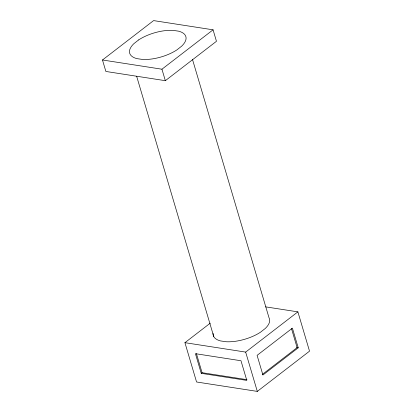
<?xml version="1.0" encoding="UTF-8"?>
<svg xmlns="http://www.w3.org/2000/svg" width="412" height="412" viewBox="0 0 412 412"><rect width="100%" height="100%" fill="white"/><g stroke="black" fill="none" stroke-linecap="round" stroke-linejoin="round"><path stroke-width="0.62" d="M102.475 59.992L153.599 20.6L213.066 29.819L216.465 41.293L165.341 80.685L105.874 71.461L102.475 59.992L161.942 69.211L213.066 29.819M265.611 306.858L297.881 311.858L309.525 351.168L257.309 391.4L196.565 381.986L184.926 342.676L210.275 323.147M201.247 373.334L246.803 380.394L240.984 360.742L195.427 353.681L201.247 373.334L202.071 372.7L246.989 379.668M184.926 342.676L245.665 352.095L297.881 311.858M262.31 374.446L297.119 347.625L291.48 328.585M298.231 347.8L262.918 375.008L257.093 355.355L292.407 328.148L298.231 347.8L296.64 347.553M192.456 59.323L269.026 317.807A29.288 12.52 -16.5 0 1 265.276 328.462L260.528 332.185A29.288 12.52 -16.5 0 1 226.198 341.749L220.533 340.93A29.288 12.52 -16.5 0 1 213.112 333.385M161.942 69.211L165.341 80.685M245.665 352.095L257.309 391.4M136.645 76.261L213.761 336.599M196.431 353.661L202.071 372.7M138.633 39.923L133.89 43.646A29.288 12.52 -16.5 0 0 136.913 58.633L142.578 59.452A29.288 12.52 -16.5 0 0 176.908 49.888L181.656 46.165A29.288 12.52 -16.5 0 0 178.633 31.178L172.968 30.359A29.288 12.52 -16.5 0 0 138.633 39.923"/></g></svg>
